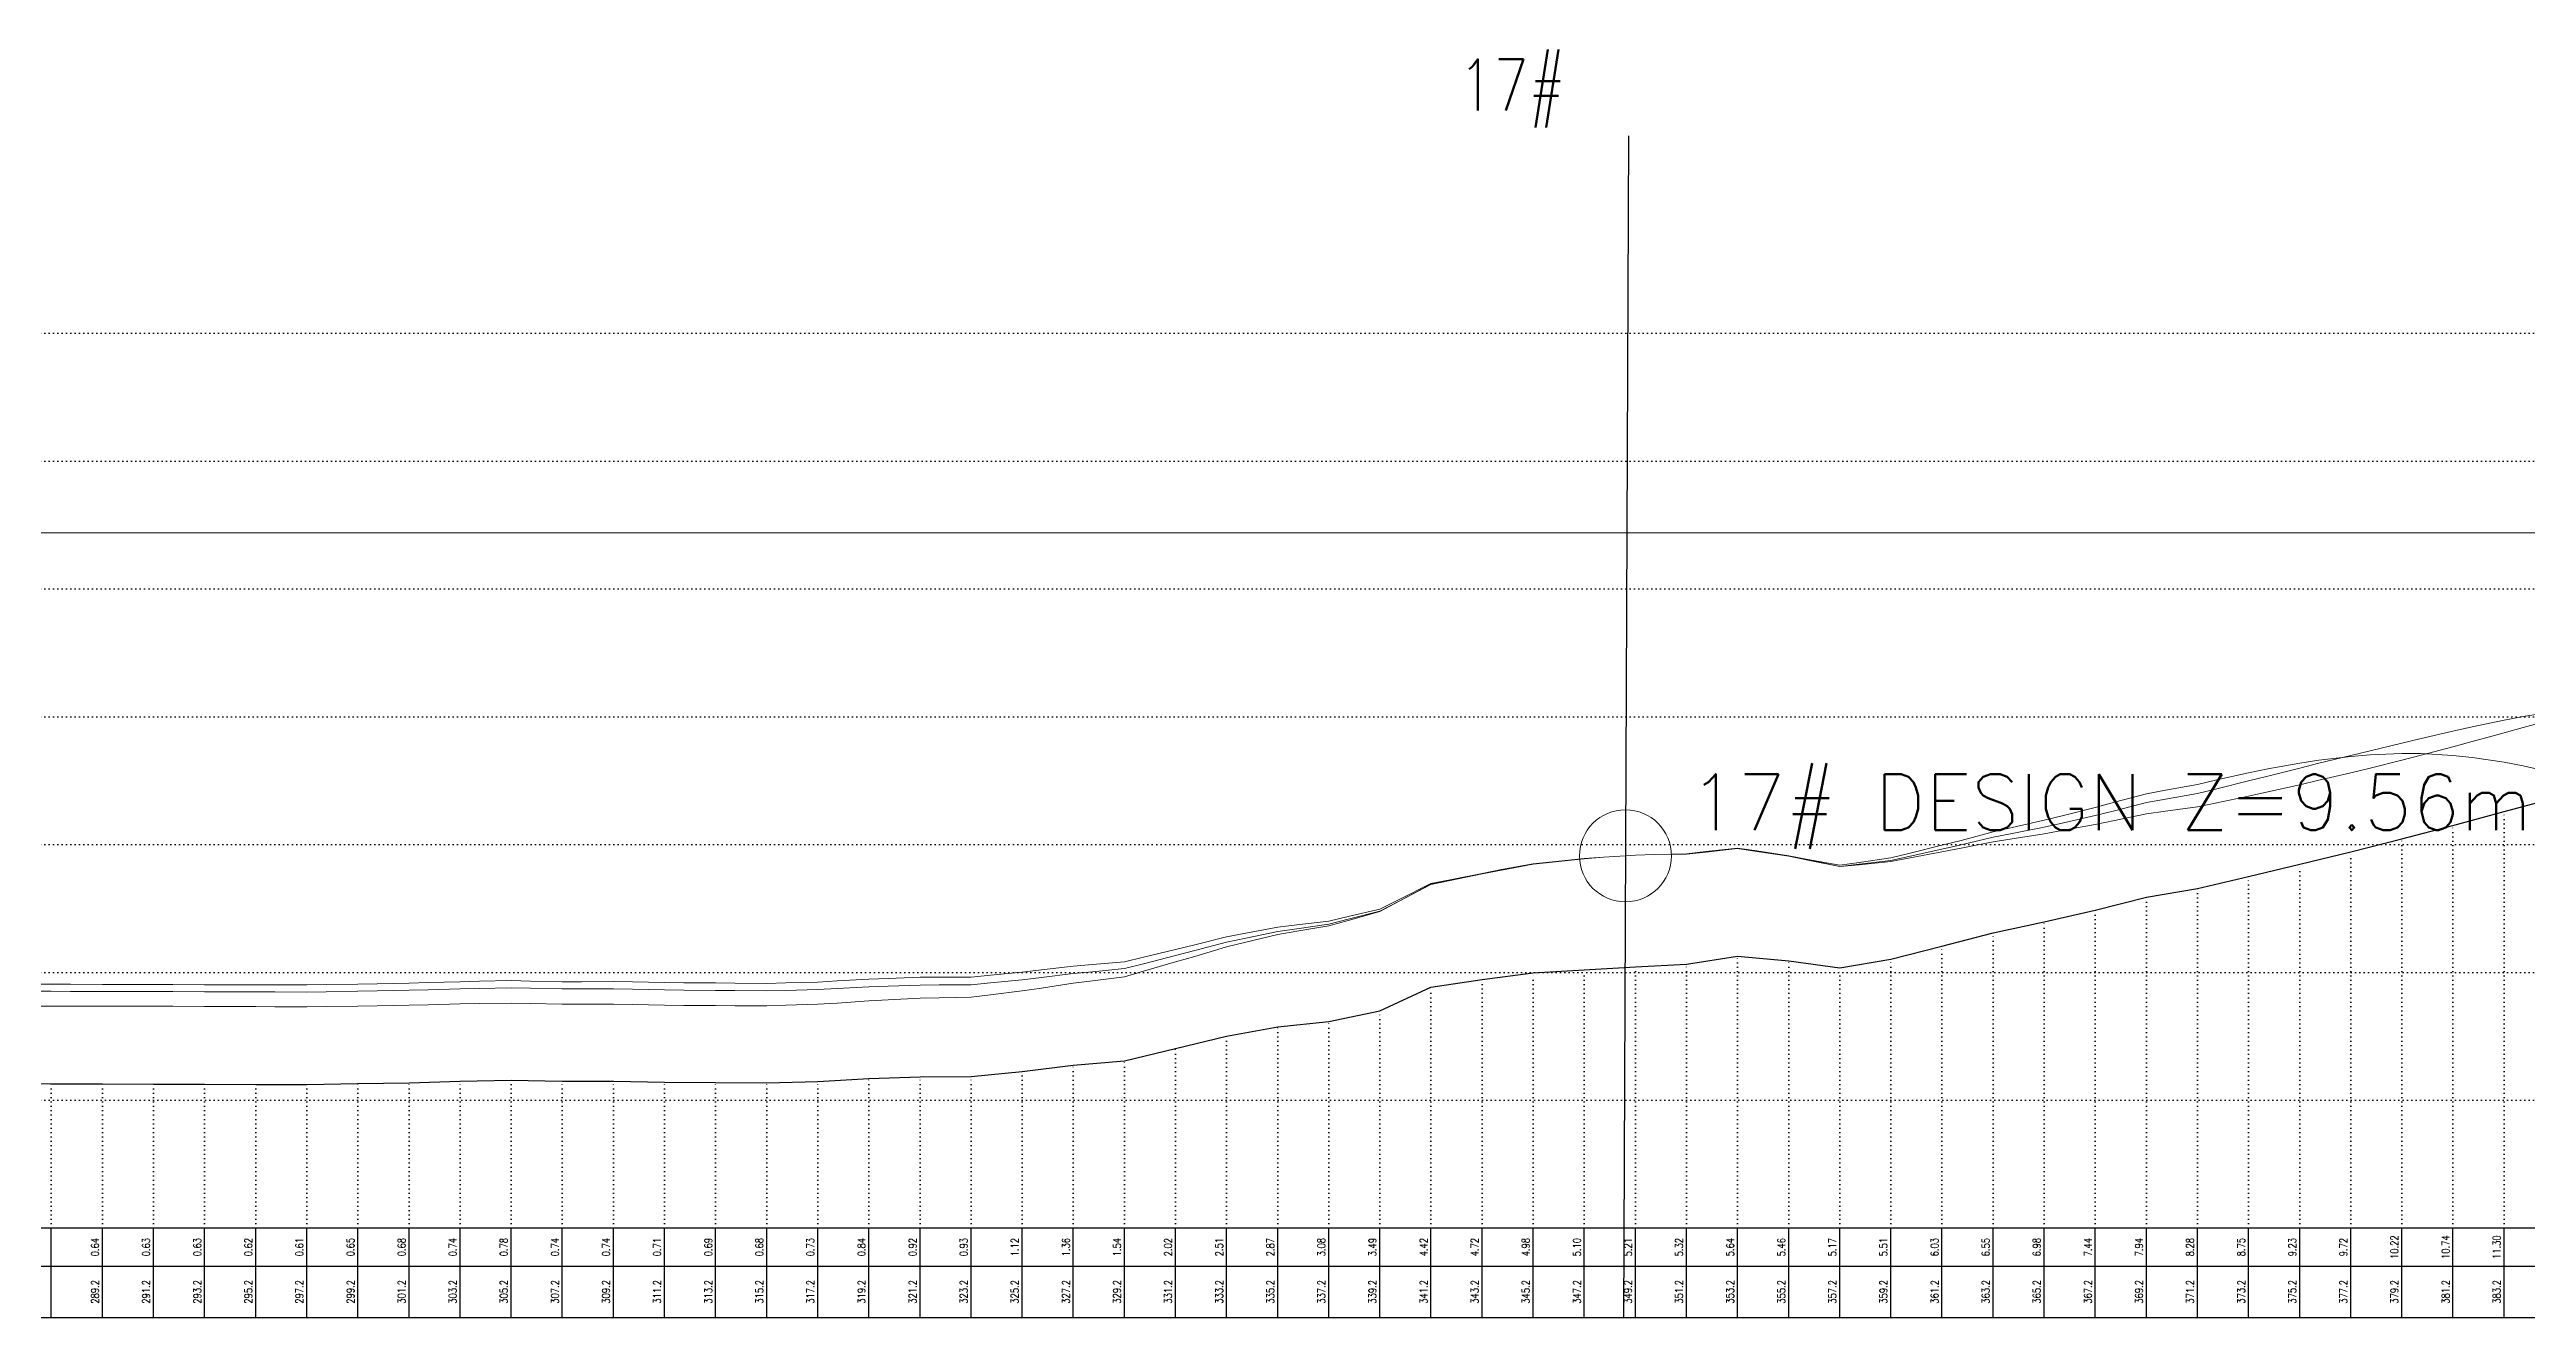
# Model space of a CAD drawing. Extents: x 391414 to 399140, y 3188456 to 3193760.
# Drawn here: x 394368 to 395337, y 3193250 to 3193746 of the extents above; entities that cross this region are included whole.
import ezdxf
from ezdxf.enums import TextEntityAlignment as Align

# ---------------------------------------------------------------- set-up
doc = ezdxf.new("R2010")
doc.units = 0
doc.linetypes.add('X4', pattern=[1.6, 0, -1.6])
doc.layers.get('0').update_dxf_attribs({"linetype": 'CONTINUOUS'})
for name, color, linetype, lineweight in [('ANNOTATION', 7, 'CONTINUOUS', 0), ('DESIGN_CENTER', 1, 'CONTINUOUS', 0), ('DESIGN_DISTRIBUTED', 3, 'CONTINUOUS', 0), ('DESIGN_LOCAL', 255, 'CONTINUOUS', 0), ('PIER_CONTROL', 6, 'CONTINUOUS', 0), ('WSE_22_190', 4, 'CONTINUOUS', 0)]:
    doc.layers.add(name, color=color, linetype=linetype, lineweight=lineweight)
for name, color, linetype in [('DMX', 1, 'CONTINUOUS'), ('ZDH', 1, 'CONTINUOUS'), ('zdm1', 2, 'CONTINUOUS'), ('ZDMT5', 3, 'CONTINUOUS')]:
    doc.layers.add(name, color=color, linetype=linetype)
doc.styles.add('HZ', font='rs.shx', dxfattribs={"width": 0.8, "bigfont": 'hztxt.shx'})
doc.styles.get("Standard").update_dxf_attribs({"font": 'rs.shx', "bigfont": 'hztxt.shx'})

msp = doc.modelspace()

# ---------------------------------------------------------------- linework, layer by layer
at = {"linetype": 'Continuous', "flags": 128}
msp.add_lwpolyline([(394984.23, 3193250.31), (394986.19, 3193712.54)], dxfattribs=at)
at = {"layer": 'DESIGN_CENTER', "color": 1}
msp.add_lwpolyline([(394356.23, 3193377.94), (394368.7, 3193377.9), (394376.23, 3193377.88), (394388.7, 3193377.84), (394396.23, 3193377.82), (394408.7, 3193377.79), (394416.23, 3193377.77), (394428.71, 3193377.73), (394436.23, 3193377.71), (394448.7, 3193377.67), (394456.23, 3193377.65), (394468.7, 3193377.61), (394476.23, 3193377.75), (394488.7, 3193377.98), (394496.23, 3193378.11), (394508.7, 3193378.32), (394516.23, 3193378.53), (394528.7, 3193378.88), (394536.23, 3193379.04), (394548.7, 3193379.29), (394556.23, 3193379.12), (394568.7, 3193378.82), (394576.23, 3193378.84), (394588.7, 3193378.86), (394596.23, 3193378.71), (394608.7, 3193378.47), (394616.23, 3193378.39), (394628.7, 3193378.26), (394636.23, 3193378.19), (394648.7, 3193378.08), (394656.23, 3193378.25), (394668.7, 3193378.54), (394676.23, 3193378.95), (394688.7, 3193379.65), (394696.23, 3193379.91), (394708.7, 3193380.34), (394716.23, 3193380.38), (394728.7, 3193380.46), (394736.23, 3193381.17), (394748.7, 3193382.37), (394756.23, 3193383.3), (394768.7, 3193384.86), (394776.23, 3193385.56), (394788.7, 3193386.76), (394796.23, 3193388.66), (394808.71, 3193391.86), (394816.23, 3193393.82), (394828.7, 3193397.11), (394836.23, 3193398.66), (394848.7, 3193401.28), (394856.23, 3193402.34), (394868.7, 3193404.18), (394876.23, 3193406.08), (394888.7, 3193409.28), (394896.23, 3193413.19), (394908.7, 3193419.72), (394916.23, 3193421.27), (394928.7, 3193423.85), (394936.23, 3193425.3), (394948.69, 3193427.66), (394956.23, 3193428.49), (394968.7, 3193429.75), (394976.23, 3193430.35), (394984.81, 3193430.91), (394988.7, 3193431.11), (394996.23, 3193431.38), (395008.7, 3193431.62), (395016.23, 3193432.46), (395028.7, 3193433.74), (395036.23, 3193432.63), (395048.7, 3193430.76), (395056.23, 3193429.24), (395068.7, 3193426.76), (395076.23, 3193427.63), (395088.7, 3193429.12), (395096.23, 3193430.75), (395108.7, 3193433.52), (395116.23, 3193435.23), (395128.7, 3193438.15), (395136.23, 3193439.63), (395148.7, 3193442.15), (395156.23, 3193443.81), (395168.7, 3193446.63), (395176.23, 3193448.52), (395188.71, 3193451.7), (395196.23, 3193453.03), (395208.7, 3193455.27), (395216.23, 3193457.12), (395228.7, 3193460.19), (395236.23, 3193462.09), (395248.7, 3193465.2), (395256.23, 3193467.09), (395268.7, 3193470.16), (395276.23, 3193472), (395288.7, 3193474.97), (395296.23, 3193476.78), (395308.7, 3193479.63), (395316.23, 3193481.34), (395328.69, 3193483.97), (395336.23, 3193485.36), (395348.7, 3193487.39)], dxfattribs=at)
at = {"layer": 'DESIGN_DISTRIBUTED', "color": 3}
msp.add_lwpolyline([(394356.23, 3193372.12), (394368.7, 3193372.11), (394376.23, 3193372.1), (394388.7, 3193372.08), (394396.23, 3193372.06), (394408.7, 3193372.04), (394416.23, 3193372.02), (394428.71, 3193371.98), (394436.23, 3193371.95), (394448.7, 3193371.9), (394456.23, 3193371.87), (394468.7, 3193371.81), (394476.23, 3193371.94), (394488.7, 3193372.14), (394496.23, 3193372.25), (394508.7, 3193372.44), (394516.23, 3193372.63), (394528.7, 3193372.95), (394536.23, 3193373.09), (394548.7, 3193373.32), (394556.23, 3193373.13), (394568.7, 3193372.81), (394576.23, 3193372.82), (394588.7, 3193372.83), (394596.23, 3193372.69), (394608.7, 3193372.45), (394616.23, 3193372.39), (394628.7, 3193372.29), (394636.23, 3193372.26), (394648.7, 3193372.21), (394656.23, 3193372.43), (394668.7, 3193372.83), (394676.23, 3193373.32), (394688.7, 3193374.16), (394696.23, 3193374.53), (394708.7, 3193375.17), (394716.23, 3193375.34), (394728.7, 3193375.67), (394736.23, 3193376.56), (394748.7, 3193378.07), (394756.23, 3193379.19), (394768.7, 3193381.11), (394776.23, 3193382.03), (394788.7, 3193383.62), (394796.23, 3193385.77), (394808.71, 3193389.37), (394816.23, 3193391.58), (394828.7, 3193395.28), (394836.23, 3193397.07), (394848.7, 3193400.08), (394856.23, 3193401.37), (394868.7, 3193403.53), (394876.23, 3193405.61), (394888.7, 3193409.07), (394896.23, 3193413.11), (394908.7, 3193419.79), (394916.23, 3193421.41), (394928.7, 3193424.05), (394936.23, 3193425.5), (394948.69, 3193427.82), (394956.23, 3193428.61), (394968.7, 3193429.8), (394976.23, 3193430.37), (394984.81, 3193430.91), (394988.7, 3193431.11), (394996.23, 3193431.41), (395008.7, 3193431.72), (395016.23, 3193432.6), (395028.7, 3193433.92), (395036.23, 3193432.81), (395048.7, 3193430.9), (395056.23, 3193429.33), (395068.7, 3193426.69), (395076.23, 3193427.42), (395088.7, 3193428.64), (395096.23, 3193430.07), (395108.7, 3193432.45), (395116.23, 3193433.91), (395128.7, 3193436.37), (395136.23, 3193437.55), (395148.7, 3193439.55), (395156.23, 3193440.88), (395168.7, 3193443.15), (395176.23, 3193444.71), (395188.71, 3193447.34), (395196.23, 3193448.35), (395208.7, 3193450.07), (395216.23, 3193451.63), (395228.7, 3193454.27), (395236.23, 3193455.93), (395248.7, 3193458.72), (395256.23, 3193460.46), (395268.7, 3193463.38), (395276.23, 3193465.21), (395288.7, 3193468.27), (395296.23, 3193470.23), (395308.7, 3193473.51), (395316.23, 3193475.6), (395328.69, 3193479.08), (395336.23, 3193481.14), (395348.7, 3193484.55)], dxfattribs=at)
at = {"layer": 'DESIGN_LOCAL', "color": 5}
msp.add_lwpolyline([(394356.23, 3193380.7), (394368.7, 3193380.66), (394376.23, 3193380.64), (394388.7, 3193380.6), (394396.23, 3193380.58), (394408.7, 3193380.55), (394416.23, 3193380.53), (394428.71, 3193380.49), (394436.23, 3193380.47), (394448.7, 3193380.43), (394456.23, 3193380.41), (394468.7, 3193380.37), (394476.23, 3193380.51), (394488.7, 3193380.74), (394496.23, 3193380.87), (394508.7, 3193381.08), (394516.23, 3193381.3), (394528.7, 3193381.66), (394536.23, 3193381.81), (394548.7, 3193382.08), (394556.23, 3193381.9), (394568.7, 3193381.62), (394576.23, 3193381.64), (394588.7, 3193381.68), (394596.23, 3193381.55), (394608.7, 3193381.32), (394616.23, 3193381.26), (394628.7, 3193381.15), (394636.23, 3193381.1), (394648.7, 3193381.01), (394656.23, 3193381.2), (394668.7, 3193381.51), (394676.23, 3193381.94), (394688.7, 3193382.65), (394696.23, 3193382.92), (394708.7, 3193383.37), (394716.23, 3193383.41), (394728.7, 3193383.48), (394736.23, 3193384.18), (394748.7, 3193385.34), (394756.23, 3193386.24), (394768.7, 3193387.72), (394776.23, 3193388.36), (394788.7, 3193389.44), (394796.23, 3193391.25), (394808.71, 3193394.28), (394816.23, 3193396.11), (394828.7, 3193399.18), (394836.23, 3193400.58), (394848.7, 3193402.93), (394856.23, 3193403.84), (394868.7, 3193405.38), (394876.23, 3193407.11), (394888.7, 3193410.04), (394896.23, 3193413.79), (394908.7, 3193420.08), (394916.23, 3193421.52), (394928.7, 3193423.95), (394936.23, 3193425.33), (394948.69, 3193427.63), (394956.23, 3193428.45), (394968.7, 3193429.72), (394976.23, 3193430.34), (394984.81, 3193430.91), (394988.7, 3193431.11), (394996.23, 3193431.36), (395008.7, 3193431.56), (395016.23, 3193432.39), (395028.7, 3193433.71), (395036.23, 3193432.65), (395048.7, 3193430.91), (395056.23, 3193429.51), (395068.7, 3193427.26), (395076.23, 3193428.29), (395088.7, 3193430.08), (395096.23, 3193431.91), (395108.7, 3193435.03), (395116.23, 3193436.96), (395128.7, 3193440.25), (395136.23, 3193441.94), (395148.7, 3193444.81), (395156.23, 3193446.67), (395168.7, 3193449.79), (395176.23, 3193451.83), (395188.71, 3193455.2), (395196.23, 3193456.6), (395208.7, 3193458.83), (395216.23, 3193460.59), (395228.7, 3193463.34), (395236.23, 3193464.89), (395248.7, 3193467.16), (395256.23, 3193468.33), (395268.7, 3193469.82), (395276.23, 3193470.45), (395288.7, 3193470.9), (395296.23, 3193470.88), (395308.7, 3193470.17), (395316.23, 3193469.43), (395328.69, 3193467.57), (395336.23, 3193466.07), (395348.7, 3193463.23)], dxfattribs=at)
at = {"layer": 'DMX', "linetype": 'Continuous', "flags": 128}
msp.add_lwpolyline([(394348.7, 3193341.79), (394368.7, 3193341.73), (394388.7, 3193341.67), (394408.7, 3193341.62), (394428.71, 3193341.56), (394448.7, 3193341.5), (394468.7, 3193341.44), (394488.7, 3193341.81), (394508.7, 3193342.15), (394528.7, 3193342.72), (394548.7, 3193343.14), (394568.7, 3193342.68), (394588.7, 3193342.74), (394608.7, 3193342.38), (394628.7, 3193342.21), (394648.7, 3193342.07), (394668.7, 3193342.58), (394688.7, 3193343.74), (394708.7, 3193344.48), (394728.7, 3193344.62), (394748.7, 3193346.53), (394768.7, 3193348.95), (394788.7, 3193350.7), (394808.71, 3193355.54), (394828.7, 3193360.38), (394848.7, 3193363.97), (394868.7, 3193366.1), (394888.7, 3193370.24), (394908.7, 3193379.55), (394928.7, 3193382.48), (394948.69, 3193385.13), (394968.7, 3193386.35), (394988.7, 3193387.46), (395008.7, 3193388.53), (395028.7, 3193391.67), (395048.7, 3193389.88), (395068.7, 3193387.04), (395088.7, 3193390.41), (395108.7, 3193395.6), (395128.7, 3193400.79), (395148.7, 3193405.11), (395168.7, 3193409.7), (395188.71, 3193414.71), (395208.7, 3193418.1), (395228.7, 3193422.8), (395248.7, 3193427.61), (395268.7, 3193432.5), (395288.7, 3193437.5), (395308.7, 3193442.76), (395328.69, 3193448.27), (395348.7, 3193453.61)], dxfattribs=at)
at = {"layer": 'PIER_CONTROL', "color": 6}
msp.add_circle((394984.81, 3193430.91), 18, dxfattribs=at)
at = {"layer": 'WSE_22_190', "color": 4}
msp.add_line((391496.23, 3193557.21), (396812.67, 3193557.21), dxfattribs=at)
at = {"layer": 'zdm1', "linetype": 'X4'}
for p, q in [((391481.23, 3193635.31), (396827.67, 3193635.31)), ((391481.23, 3193585.31), (396827.67, 3193585.31)), ((391481.23, 3193535.31), (396827.67, 3193535.31)), ((391481.23, 3193485.31), (396827.67, 3193485.31)), ((391481.23, 3193435.31), (396827.67, 3193435.31)), ((391481.23, 3193385.31), (396827.67, 3193385.31)), ((391481.23, 3193335.31), (396827.67, 3193335.31)), ((391481.23, 3193285.31), (396827.67, 3193285.31))]:
    msp.add_line(p, q, dxfattribs=at)
at = {"layer": 'zdm1', "linetype": 'Continuous'}
for p, q in [((391496.23, 3193285.31), (396817.67, 3193285.31)), ((391451.23, 3193270.31), (396817.67, 3193270.31)), ((391451.23, 3193250.31), (396817.67, 3193250.31))]:
    msp.add_line(p, q, dxfattribs=at)
at = {"layer": 'ZDMT5', "linetype": 'X4'}
for p, q in [((395328.69, 3193285.31), (395328.69, 3193448.27)), ((395288.7, 3193285.31), (395288.7, 3193437.5)), ((395308.7, 3193285.31), (395308.7, 3193442.76)), ((395248.7, 3193285.31), (395248.7, 3193427.61)), ((395268.7, 3193285.31), (395268.7, 3193432.5)), ((395208.7, 3193285.31), (395208.7, 3193418.1)), ((395228.7, 3193285.31), (395228.7, 3193422.8)), ((395168.7, 3193285.31), (395168.7, 3193409.7)), ((395188.71, 3193285.31), (395188.71, 3193414.71)), ((395128.7, 3193285.31), (395128.7, 3193400.79)), ((395148.7, 3193285.31), (395148.7, 3193405.11)), ((395028.7, 3193285.31), (395028.7, 3193391.67)), ((395048.7, 3193285.31), (395048.7, 3193389.88)), ((395088.7, 3193285.31), (395088.7, 3193390.41)), ((395108.7, 3193285.31), (395108.7, 3193395.6)), ((394908.7, 3193285.31), (394908.7, 3193379.55)), ((394928.7, 3193285.31), (394928.7, 3193382.48)), ((394948.69, 3193285.31), (394948.69, 3193385.13)), ((394968.7, 3193285.31), (394968.7, 3193386.35)), ((394988.7, 3193285.31), (394988.7, 3193387.46)), ((395008.7, 3193285.31), (395008.7, 3193388.53)), ((395068.7, 3193285.31), (395068.7, 3193387.04)), ((394888.7, 3193285.31), (394888.7, 3193370.24)), ((394828.7, 3193285.31), (394828.7, 3193360.38)), ((394848.7, 3193285.31), (394848.7, 3193363.97)), ((394868.7, 3193285.31), (394868.7, 3193366.1)), ((394788.7, 3193285.31), (394788.7, 3193350.7)), ((394808.71, 3193285.31), (394808.71, 3193355.54)), ((394368.7, 3193285.31), (394368.7, 3193341.73)), ((394388.7, 3193285.31), (394388.7, 3193341.67)), ((394408.7, 3193285.31), (394408.7, 3193341.62)), ((394428.71, 3193285.31), (394428.71, 3193341.56)), ((394448.7, 3193285.31), (394448.7, 3193341.5)), ((394468.7, 3193285.31), (394468.7, 3193341.44)), ((394488.7, 3193285.31), (394488.7, 3193341.81)), ((394508.7, 3193285.31), (394508.7, 3193342.15)), ((394528.7, 3193285.31), (394528.7, 3193342.72)), ((394548.7, 3193285.31), (394548.7, 3193343.14)), ((394568.7, 3193285.31), (394568.7, 3193342.68)), ((394588.7, 3193285.31), (394588.7, 3193342.74)), ((394608.7, 3193285.31), (394608.7, 3193342.38)), ((394628.7, 3193285.31), (394628.7, 3193342.21)), ((394648.7, 3193285.31), (394648.7, 3193342.07)), ((394668.7, 3193285.31), (394668.7, 3193342.58)), ((394688.7, 3193285.31), (394688.7, 3193343.74)), ((394708.7, 3193285.31), (394708.7, 3193344.48)), ((394728.7, 3193285.31), (394728.7, 3193344.62)), ((394748.7, 3193285.31), (394748.7, 3193346.53)), ((394768.7, 3193285.31), (394768.7, 3193348.95))]:
    msp.add_line(p, q, dxfattribs=at)
at = {"layer": 'ZDMT5', "linetype": 'Continuous'}
for p, q in [((394368.7, 3193250.31), (394368.7, 3193285.31)), ((394388.7, 3193250.31), (394388.7, 3193285.31)), ((394408.7, 3193250.31), (394408.7, 3193285.31)), ((394428.71, 3193250.31), (394428.71, 3193285.31)), ((394448.7, 3193250.31), (394448.7, 3193285.31)), ((394468.7, 3193250.31), (394468.7, 3193285.31)), ((394488.7, 3193250.31), (394488.7, 3193285.31)), ((394508.7, 3193250.31), (394508.7, 3193285.31)), ((394528.7, 3193250.31), (394528.7, 3193285.31)), ((394548.7, 3193250.31), (394548.7, 3193285.31)), ((394568.7, 3193250.31), (394568.7, 3193285.31)), ((394588.7, 3193250.31), (394588.7, 3193285.31)), ((394608.7, 3193250.31), (394608.7, 3193285.31)), ((394628.7, 3193250.31), (394628.7, 3193285.31)), ((394648.7, 3193250.31), (394648.7, 3193285.31)), ((394668.7, 3193250.31), (394668.7, 3193285.31)), ((394688.7, 3193250.31), (394688.7, 3193285.31)), ((394708.7, 3193250.31), (394708.7, 3193285.31)), ((394728.7, 3193250.31), (394728.7, 3193285.31)), ((394748.7, 3193250.31), (394748.7, 3193285.31)), ((394768.7, 3193250.31), (394768.7, 3193285.31)), ((394788.7, 3193250.31), (394788.7, 3193285.31)), ((394808.71, 3193250.31), (394808.71, 3193285.31)), ((394828.7, 3193250.31), (394828.7, 3193285.31)), ((394848.7, 3193250.31), (394848.7, 3193285.31)), ((394868.7, 3193250.31), (394868.7, 3193285.31)), ((394888.7, 3193250.31), (394888.7, 3193285.31)), ((394908.7, 3193250.31), (394908.7, 3193285.31)), ((394928.7, 3193250.31), (394928.7, 3193285.31)), ((394948.69, 3193250.31), (394948.69, 3193285.31)), ((394968.7, 3193250.31), (394968.7, 3193285.31)), ((394988.7, 3193250.31), (394988.7, 3193285.31)), ((395008.7, 3193250.31), (395008.7, 3193285.31)), ((395028.7, 3193250.31), (395028.7, 3193285.31)), ((395048.7, 3193250.31), (395048.7, 3193285.31)), ((395068.7, 3193250.31), (395068.7, 3193285.31)), ((395088.7, 3193250.31), (395088.7, 3193285.31)), ((395108.7, 3193250.31), (395108.7, 3193285.31)), ((395128.7, 3193250.31), (395128.7, 3193285.31)), ((395148.7, 3193250.31), (395148.7, 3193285.31)), ((395168.7, 3193250.31), (395168.7, 3193285.31)), ((395188.71, 3193250.31), (395188.71, 3193285.31)), ((395208.7, 3193250.31), (395208.7, 3193285.31)), ((395228.7, 3193250.31), (395228.7, 3193285.31)), ((395248.7, 3193250.31), (395248.7, 3193285.31)), ((395268.7, 3193250.31), (395268.7, 3193285.31)), ((395288.7, 3193250.31), (395288.7, 3193285.31)), ((395308.7, 3193250.31), (395308.7, 3193285.31)), ((395328.69, 3193250.31), (395328.69, 3193285.31))]:
    msp.add_line(p, q, dxfattribs=at)

# ---------------------------------------------------------------- texts
at = {"layer": 'ANNOTATION', "color": 6}
msp.add_text('17# DESIGN Z=9.56m', height=22, dxfattribs=at).set_placement((395009.81, 3193440.91))
at = {"layer": 'ZDH', "linetype": 'Continuous', "style": 'HZ', "width": 0.8}
msp.add_text('17#', height=20, dxfattribs=at).set_placement((394919.49, 3193722.51, 88888))
at = {"layer": 'ZDMT5', "linetype": 'Continuous', "style": 'HZ', "width": 0.8}
for s, p in [('10.22', (395288.2, 3193277.81)), ('10.74', (395308.2, 3193277.81)), ('11.30', (395328.19, 3193277.81)), ('0.64', (394388.2, 3193277.81)), ('0.63', (394408.2, 3193277.81)), ('0.63', (394428.21, 3193277.81)), ('0.62', (394448.2, 3193277.81)), ('0.61', (394468.2, 3193277.81)), ('0.65', (394488.2, 3193277.81)), ('0.68', (394508.2, 3193277.81)), ('0.74', (394528.2, 3193277.81)), ('0.78', (394548.2, 3193277.81)), ('0.74', (394568.2, 3193277.81)), ('0.74', (394588.2, 3193277.81)), ('0.71', (394608.2, 3193277.81)), ('0.69', (394628.2, 3193277.81)), ('0.68', (394648.2, 3193277.81)), ('0.73', (394668.2, 3193277.81)), ('0.84', (394688.2, 3193277.81)), ('0.92', (394708.2, 3193277.81)), ('0.93', (394728.2, 3193277.81)), ('1.12', (394748.2, 3193277.81)), ('1.36', (394768.2, 3193277.81)), ('1.54', (394788.2, 3193277.81)), ('2.02', (394808.21, 3193277.81)), ('2.51', (394828.2, 3193277.81)), ('2.87', (394848.2, 3193277.81)), ('3.08', (394868.2, 3193277.81)), ('3.49', (394888.2, 3193277.81)), ('4.42', (394908.2, 3193277.81)), ('4.72', (394928.2, 3193277.81)), ('4.98', (394948.19, 3193277.81)), ('5.10', (394968.2, 3193277.81)), ('5.21', (394988.2, 3193277.81)), ('5.32', (395008.2, 3193277.81)), ('5.64', (395028.2, 3193277.81)), ('5.46', (395048.2, 3193277.81)), ('5.17', (395068.2, 3193277.81)), ('5.51', (395088.2, 3193277.81)), ('6.03', (395108.2, 3193277.81)), ('6.55', (395128.2, 3193277.81)), ('6.98', (395148.2, 3193277.81)), ('7.44', (395168.2, 3193277.81)), ('7.94', (395188.21, 3193277.81)), ('8.28', (395208.2, 3193277.81)), ('8.75', (395228.2, 3193277.81)), ('9.23', (395248.2, 3193277.81)), ('9.72', (395268.2, 3193277.81)), ('289.2', (394388.2, 3193260.31)), ('291.2', (394408.2, 3193260.31)), ('293.2', (394428.21, 3193260.31)), ('295.2', (394448.2, 3193260.31)), ('297.2', (394468.2, 3193260.31)), ('299.2', (394488.2, 3193260.31)), ('301.2', (394508.2, 3193260.31)), ('303.2', (394528.2, 3193260.31)), ('305.2', (394548.2, 3193260.31)), ('307.2', (394568.2, 3193260.31)), ('309.2', (394588.2, 3193260.31)), ('311.2', (394608.2, 3193260.31)), ('313.2', (394628.2, 3193260.31)), ('315.2', (394648.2, 3193260.31)), ('317.2', (394668.2, 3193260.31)), ('319.2', (394688.2, 3193260.31)), ('321.2', (394708.2, 3193260.31)), ('323.2', (394728.2, 3193260.31)), ('325.2', (394748.2, 3193260.31)), ('327.2', (394768.2, 3193260.31)), ('329.2', (394788.2, 3193260.31)), ('331.2', (394808.21, 3193260.31)), ('333.2', (394828.2, 3193260.31)), ('335.2', (394848.2, 3193260.31)), ('337.2', (394868.2, 3193260.31)), ('339.2', (394888.2, 3193260.31)), ('341.2', (394908.2, 3193260.31)), ('343.2', (394928.2, 3193260.31)), ('345.2', (394948.19, 3193260.31)), ('347.2', (394968.2, 3193260.31)), ('349.2', (394988.2, 3193260.31)), ('351.2', (395008.2, 3193260.31)), ('353.2', (395028.2, 3193260.31)), ('355.2', (395048.2, 3193260.31)), ('357.2', (395068.2, 3193260.31)), ('359.2', (395088.2, 3193260.31)), ('361.2', (395108.2, 3193260.31)), ('363.2', (395128.2, 3193260.31)), ('365.2', (395148.2, 3193260.31)), ('367.2', (395168.2, 3193260.31)), ('369.2', (395188.21, 3193260.31)), ('371.2', (395208.2, 3193260.31)), ('373.2', (395228.2, 3193260.31)), ('375.2', (395248.2, 3193260.31)), ('377.2', (395268.2, 3193260.31)), ('379.2', (395288.2, 3193260.31)), ('381.2', (395308.2, 3193260.31)), ('383.2', (395328.19, 3193260.31))]:
    msp.add_text(s, height=3, rotation=90, dxfattribs=at).set_placement(p, align=Align.BOTTOM_CENTER)

doc.saveas('drawing.dxf')
